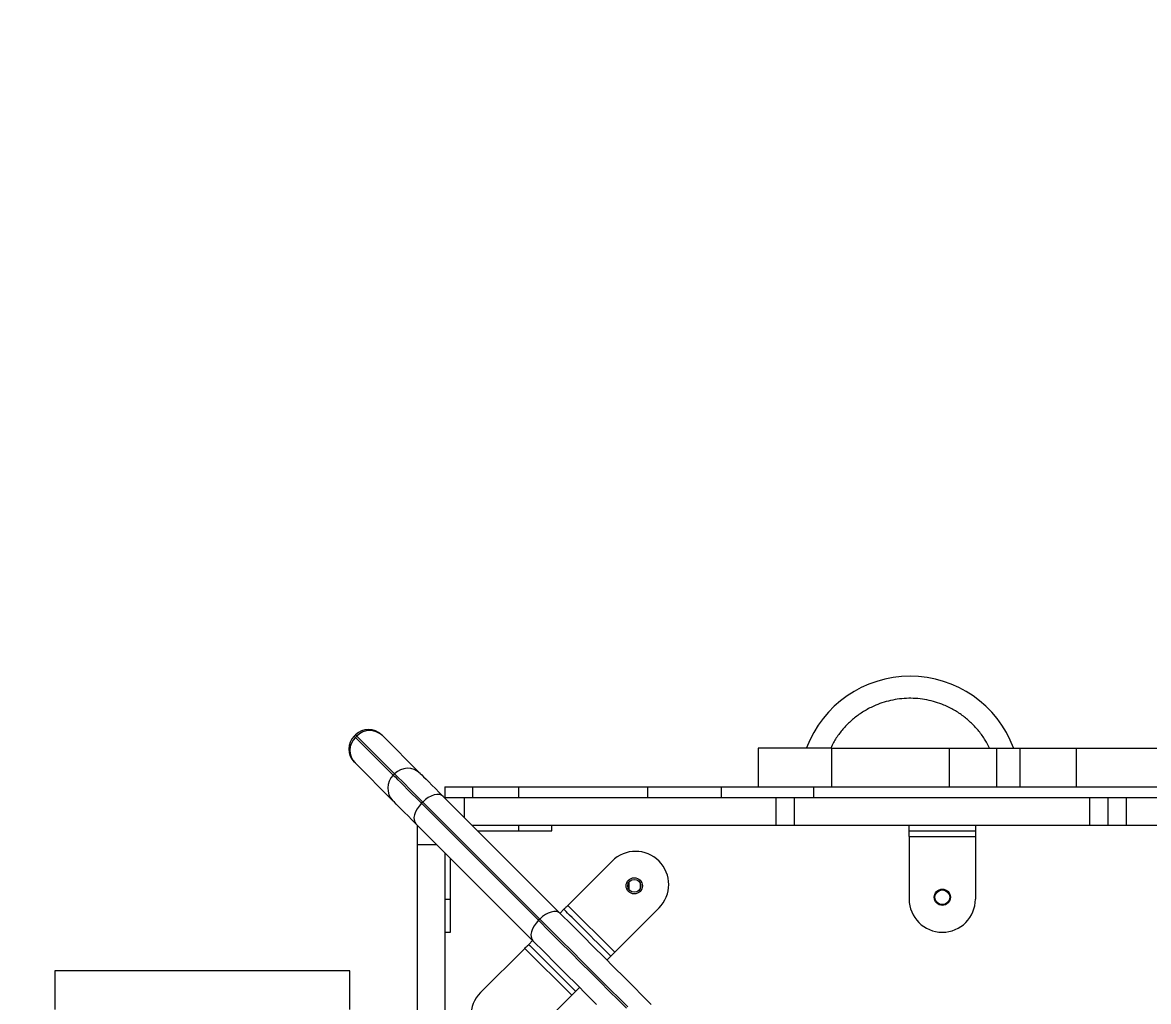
# Model space of a CAD drawing. Header units: millimetres. Extents: x -6332 to 8932, y -6739 to 7096.
# Drawn here: x -2526 to -1914, y 3704 to 4236 of the extents above; entities that cross this region are included whole.
import ezdxf

# ---------------------------------------------------------------- set-up
doc = ezdxf.new("R2010")
doc.units = ezdxf.units.MM
for name, color, linetype in [('DIKOM_ОБЪЕКТ', 7, 'Continuous'), ('DIKOM_РАЗМЕР_ЗОНА', 7, 'Continuous'), ('DIKOM_РАЗМЕР_ОБЪЕКТА', 7, 'Continuous')]:
    doc.layers.add(name, color=color, linetype=linetype)
doc.styles.add('style1', font='arial.ttf', dxfattribs={"width": 0.8})
doc.dimstyles.new('1-50', dxfattribs={"dimtxt": 300, "dimasz": 200, "dimexe": 100, "dimexo": 0, "dimgap": 100, "dimtad": 1, "dimtxsty": 'style1', "dimcen": 200, "dimclrd": 7, "dimclre": 7, "dimclrt": 7, "dimadec": 1, "dimazin": 2, "dimtfac": 1, "dimtmove": 0, "dimatfit": 2, "dimfxl": 0, "dimlwd": 25, "dimlwe": 18, "dimarcsym": 0})

# ---------------------------------------------------------------- blocks, each defined once
blk = doc.blocks.new('*D9')
at = {"layer": 'Defpoints', "color": 0, "transparency": 16777216}
for p in [(777.17, 5593.97), (-4228.73, -3389.78), (7301.72, -3389.78)]:
    blk.add_point(p, dxfattribs=at)
at = {"layer": 'DIKOM_РАЗМЕР_ОБЪЕКТА', "color": 7, "lineweight": 18, "transparency": 16777216}
for p, q in [((777.17, 5593.97), (7401.72, 5593.97)), ((-4228.73, -3389.78), (7401.72, -3389.78))]:
    blk.add_line(p, q, dxfattribs=at)
at = {"layer": 'DIKOM_РАЗМЕР_ОБЪЕКТА', "color": 7, "lineweight": 25, "transparency": 16777216}
blk.add_line((7301.72, 5393.97), (7301.72, -3189.78), dxfattribs=at)
at = {"layer": 'DIKOM_РАЗМЕР_ОБЪЕКТА', "color": 7, "transparency": 16777216}
for points in [[(7268.39, 5393.97), (7335.06, 5393.97), (7301.72, 5593.97)], [(7268.39, -3189.78), (7335.06, -3189.78), (7301.72, -3389.78)]]:
    blk.add_solid(points, dxfattribs=at)
at = {"layer": 'DIKOM_РАЗМЕР_ОБЪЕКТА', "color": 7, "transparency": 16777216, "insert": (7048.55, 1153.71), "char_height": 300, "attachment_point": 5, "rotation": 90, "style": 'style1'}
blk.add_mtext('9000', dxfattribs=at)
blk = doc.blocks.new('*D11')
at = {"layer": 'Defpoints', "color": 0, "transparency": 16777216}
for p in [(1114.35, 7096.35), (-4349.59, -4627.34), (8831.76, -4627.34)]:
    blk.add_point(p, dxfattribs=at)
at = {"layer": 'DIKOM_РАЗМЕР_ЗОНА', "color": 7, "lineweight": 18, "transparency": 16777216}
for p, q in [((1114.35, 7096.35), (8931.76, 7096.35)), ((-4349.59, -4627.34), (8931.76, -4627.34))]:
    blk.add_line(p, q, dxfattribs=at)
at = {"layer": 'DIKOM_РАЗМЕР_ЗОНА', "color": 7, "lineweight": 25, "transparency": 16777216}
blk.add_line((8831.76, 6896.35), (8831.76, -4427.34), dxfattribs=at)
at = {"layer": 'DIKOM_РАЗМЕР_ЗОНА', "color": 7, "transparency": 16777216}
for points in [[(8798.42, 6896.35), (8865.09, 6896.35), (8831.76, 7096.35)], [(8798.42, -4427.34), (8865.09, -4427.34), (8831.76, -4627.34)]]:
    blk.add_solid(points, dxfattribs=at)
at = {"layer": 'DIKOM_РАЗМЕР_ЗОНА', "color": 7, "transparency": 16777216, "insert": (8578.59, 1308.2), "char_height": 300, "attachment_point": 5, "rotation": 90, "style": 'style1'}
blk.add_mtext('11750', dxfattribs=at)

msp = doc.modelspace()

# ---------------------------------------------------------------- linework, layer by layer
at = {"layer": 'DIKOM_ОБЪЕКТ', "color": 7, "linetype": 'Continuous', "lineweight": 15}
for p, q in [((-2344.84, 3849.304), (-2345.548, 3848.597)), ((-2344.142, 3848.606), (-2344.849, 3847.899)), ((-2344.849, 3847.899), (-2324.334, 3827.384)), ((-2323.627, 3828.091), (-2344.142, 3848.606)), ((-2330.698, 3849.304), (-2330.602, 3849.208)), ((-2330.602, 3849.208), (-2330.233, 3848.838)), ((-2330.233, 3848.838), (-2309.718, 3828.324)), ((-2126.33, 3842.087), (-2126.33, 3821.087)), ((-2086.33, 3842.087), (-2126.33, 3842.087)), ((-2086.33, 3821.087), (-2086.33, 3842.087)), ((-2086.33, 3842.087), (-2022.603, 3842.087)), ((-2022.603, 3842.087), (-2022.603, 3821.087)), ((-2022.603, 3842.087), (-1996.834, 3842.087)), ((-1996.834, 3842.087), (-1996.834, 3821.087)), ((-1996.834, 3842.087), (-1984.316, 3842.087)), ((-1984.316, 3842.087), (-1984.316, 3821.087)), ((-1984.316, 3842.087), (-1953.591, 3842.087)), ((-1953.591, 3842.087), (-1953.591, 3821.087)), ((-1953.591, 3842.087), (-1856.938, 3842.087)), ((-2345.451, 3834.359), (-2345.548, 3834.455)), ((-2345.082, 3833.989), (-2345.451, 3834.359)), ((-2324.567, 3813.475), (-2345.082, 3833.989)), ((-2126.33, 3833.087), (-2126.33, 3821.087)), ((-2323.627, 3828.091), (-2324.334, 3827.384)), ((-2324.334, 3827.384), (-2323.321, 3826.371)), ((-2322.614, 3827.078), (-2323.627, 3828.091)), ((-2323.321, 3826.371), (-2322.026, 3825.076)), ((-2321.319, 3825.783), (-2322.614, 3827.078)), ((-2319.752, 3824.215), (-2321.319, 3825.783)), ((-2309.718, 3828.324), (-2308.889, 3827.495)), ((-2308.889, 3827.495), (-2307.829, 3826.435)), ((-2307.829, 3826.435), (-2306.547, 3825.153)), ((-2322.026, 3825.076), (-2320.459, 3823.508)), ((-2320.459, 3823.508), (-2318.631, 3821.681)), ((-2317.924, 3822.388), (-2319.752, 3824.215)), ((-2318.631, 3821.681), (-2316.558, 3819.608)), ((-2315.851, 3820.314), (-2317.924, 3822.388)), ((-2316.558, 3819.608), (-2314.255, 3817.304)), ((-2313.548, 3818.011), (-2315.851, 3820.314)), ((-2306.547, 3825.153), (-2305.052, 3823.658)), ((-2305.052, 3823.658), (-2303.355, 3821.961)), ((-2303.355, 3821.961), (-2301.471, 3820.077)), ((-2301.471, 3820.077), (-2299.413, 3818.018)), ((-2296.33, 3821.087), (-2296.33, 3815.087)), ((-2296.33, 3821.087), (-2281.33, 3821.087)), ((-2281.33, 3821.087), (-2281.33, 3815.087)), ((-2281.33, 3821.087), (-2256.33, 3821.087)), ((-2256.33, 3821.087), (-2186.33, 3821.087)), ((-2256.33, 3821.087), (-2256.33, 3815.087)), ((-2186.33, 3821.087), (-2146.33, 3821.087)), ((-2186.33, 3821.087), (-2186.33, 3815.087)), ((-2146.33, 3821.087), (-2146.33, 3815.087)), ((-2146.33, 3821.087), (-2096.33, 3821.087)), ((-2096.33, 3821.087), (-2096.33, 3815.087)), ((-2096.33, 3821.087), (-1596.33, 3821.087)), ((-2323.738, 3812.645), (-2324.567, 3813.475)), ((-2314.255, 3817.304), (-2311.739, 3814.789)), ((-2311.032, 3815.496), (-2313.548, 3818.011)), ((-2311.739, 3814.789), (-2309.031, 3812.08)), ((-2308.324, 3812.788), (-2311.032, 3815.496)), ((-2306.866, 3814.089), (-2308.324, 3812.788)), ((-2305.309, 3815.185), (-2306.866, 3814.089)), ((-2303.712, 3816.032), (-2305.309, 3815.185)), ((-2302.136, 3816.599), (-2303.712, 3816.032)), ((-2300.642, 3816.865), (-2302.136, 3816.599)), ((-2299.287, 3816.816), (-2300.642, 3816.865)), ((-2299.413, 3818.018), (-2297.197, 3815.803)), ((-2298.124, 3816.458), (-2299.287, 3816.816)), ((-2297.197, 3815.803), (-2298.124, 3816.458)), ((-2297.197, 3815.803), (-2233.673, 3752.279)), ((-2296.33, 3814.936), (-2296.33, 3815.087)), ((-2285.742, 3815.087), (-2296.33, 3815.087)), ((-2116.58, 3815.087), (-2285.742, 3815.087)), ((-2285.742, 3804.348), (-2285.742, 3815.087)), ((-2116.58, 3800.087), (-2116.58, 3815.087)), ((-2106.593, 3815.087), (-2116.58, 3815.087)), ((-2106.593, 3800.087), (-2106.593, 3815.087)), ((-1946.33, 3815.087), (-2106.593, 3815.087)), ((-1946.33, 3800.087), (-1946.33, 3815.087)), ((-1936.33, 3815.087), (-1946.33, 3815.087)), ((-1936.33, 3800.087), (-1936.33, 3815.087)), ((-1926.33, 3815.087), (-1936.33, 3815.087)), ((-1926.33, 3800.087), (-1926.33, 3815.087)), ((-1766.33, 3815.087), (-1926.33, 3815.087)), ((-2322.679, 3811.586), (-2323.738, 3812.645)), ((-2321.396, 3810.304), (-2322.679, 3811.586)), ((-2319.901, 3808.808), (-2321.396, 3810.304)), ((-2318.205, 3807.112), (-2319.901, 3808.808)), ((-2312.276, 3807.468), (-2312.843, 3805.893)), ((-2311.428, 3809.066), (-2312.276, 3807.468)), ((-2310.332, 3810.623), (-2311.428, 3809.066)), ((-2309.031, 3812.08), (-2310.332, 3810.623)), ((-2308.324, 3812.788), (-2309.031, 3812.08)), ((-2309.031, 3812.08), (-2245.507, 3748.556)), ((-2244.8, 3749.263), (-2308.324, 3812.788)), ((-2316.32, 3805.228), (-2318.205, 3807.112)), ((-2314.262, 3803.169), (-2316.32, 3805.228)), ((-2312.046, 3800.953), (-2314.262, 3803.169)), ((-2312.843, 3805.893), (-2313.108, 3804.399)), ((-2313.108, 3804.399), (-2313.06, 3803.044)), ((-2313.06, 3803.044), (-2312.701, 3801.88)), ((-2312.701, 3801.88), (-2312.046, 3800.953)), ((-2248.522, 3737.429), (-2312.046, 3800.953)), ((-2311.179, 3800.087), (-2311.33, 3800.087)), ((-2311.33, 3800.087), (-2311.33, 3789.498)), ((-2116.58, 3800.087), (-2281.33, 3800.087)), ((-2278.481, 3797.087), (-2256.33, 3797.087)), ((-2256.33, 3800.087), (-2256.33, 3797.087)), ((-2256.33, 3797.087), (-2238.33, 3797.087)), ((-2238.33, 3797.087), (-2238.33, 3800.087)), ((-2106.593, 3800.087), (-2116.58, 3800.087)), ((-1946.33, 3800.087), (-2106.593, 3800.087)), ((-2044.33, 3797.087), (-2044.33, 3800.087)), ((-2044.33, 3797.087), (-2008.33, 3797.087)), ((-2044.33, 3794.087), (-2044.33, 3797.087)), ((-2008.33, 3800.087), (-2008.33, 3797.087)), ((-2008.33, 3797.087), (-2008.33, 3794.087)), ((-1936.33, 3800.087), (-1946.33, 3800.087)), ((-1926.33, 3800.087), (-1936.33, 3800.087)), ((-1766.33, 3800.087), (-1926.33, 3800.087)), ((-2311.33, 3789.498), (-2311.33, 3620.336)), ((-2300.591, 3789.498), (-2311.33, 3789.498)), ((-2044.33, 3794.087), (-2008.33, 3794.087)), ((-2044.33, 3794.087), (-2044.33, 3760.087)), ((-2008.33, 3794.087), (-2008.33, 3760.087)), ((-2296.33, 3785.237), (-2296.33, 3620.336)), ((-2293.33, 3760.087), (-2293.33, 3782.238)), ((-2229.582, 3756.673), (-2205.54, 3780.715)), ((-2196.33, 3765.194), (-2196.33, 3769.366)), ((-2190.33, 3768.721), (-2190.33, 3765.839)), ((-2296.33, 3760.087), (-2293.33, 3760.087)), ((-2293.33, 3742.087), (-2293.33, 3760.087)), ((-2240.188, 3752.508), (-2241.785, 3751.661)), ((-2238.612, 3753.076), (-2240.188, 3752.508)), ((-2237.118, 3753.34), (-2238.612, 3753.076)), ((-2235.763, 3753.293), (-2237.118, 3753.34)), ((-2234.6, 3752.934), (-2235.763, 3753.293)), ((-2233.673, 3752.279), (-2234.6, 3752.934)), ((-2233.825, 3752.43), (-2231.703, 3754.552)), ((-2233.673, 3752.279), (-2227.483, 3746.089)), ((-2231.703, 3754.552), (-2231.663, 3754.592)), ((-2231.574, 3754.422), (-2231.703, 3754.552)), ((-2231.663, 3754.592), (-2231.542, 3754.714)), ((-2231.188, 3754.036), (-2231.574, 3754.422)), ((-2231.542, 3754.714), (-2231.346, 3754.91)), ((-2231.346, 3754.91), (-2231.082, 3755.173)), ((-2230.553, 3753.402), (-2231.188, 3754.036)), ((-2231.082, 3755.173), (-2230.761, 3755.495)), ((-2230.761, 3755.495), (-2230.394, 3755.861)), ((-2229.683, 3752.532), (-2230.553, 3753.402)), ((-2230.394, 3755.861), (-2229.996, 3756.259)), ((-2229.996, 3756.259), (-2229.582, 3756.673)), ((-2228.594, 3751.443), (-2229.683, 3752.532)), ((-2204.126, 3731.217), (-2229.582, 3756.673)), ((-2204.126, 3731.217), (-2180.085, 3755.259)), ((-2246.808, 3747.099), (-2247.904, 3745.542)), ((-2245.507, 3748.556), (-2246.808, 3747.099)), ((-2244.8, 3749.263), (-2245.507, 3748.556)), ((-2245.507, 3748.556), (-2239.516, 3742.566)), ((-2243.342, 3750.565), (-2244.8, 3749.263)), ((-2238.809, 3743.273), (-2244.8, 3749.263)), ((-2241.785, 3751.661), (-2243.342, 3750.565)), ((-2227.31, 3750.159), (-2228.594, 3751.443)), ((-2225.857, 3748.705), (-2227.31, 3750.159)), ((-2224.263, 3747.111), (-2225.857, 3748.705)), ((-2222.561, 3745.41), (-2224.263, 3747.111)), ((-2296.33, 3742.087), (-2293.33, 3742.087)), ((-2249.319, 3742.368), (-2249.584, 3740.874)), ((-2249.584, 3740.874), (-2249.536, 3739.52)), ((-2248.752, 3743.944), (-2249.319, 3742.368)), ((-2247.904, 3745.542), (-2248.752, 3743.944)), ((-2239.516, 3742.566), (-2233.682, 3736.731)), ((-2232.975, 3737.438), (-2238.809, 3743.273)), ((-2227.483, 3746.089), (-2221.453, 3740.059)), ((-2220.787, 3743.635), (-2222.561, 3745.41)), ((-2221.453, 3740.059), (-2215.592, 3734.198)), ((-2218.975, 3741.824), (-2220.787, 3743.635)), ((-2217.164, 3740.013), (-2218.975, 3741.824)), ((-2252.503, 3733.752), (-2252.105, 3734.15)), ((-2252.105, 3734.15), (-2251.738, 3734.517)), ((-2251.738, 3734.517), (-2251.417, 3734.839)), ((-2251.417, 3734.839), (-2251.153, 3735.103)), ((-2251.153, 3735.103), (-2250.957, 3735.299)), ((-2250.957, 3735.299), (-2250.836, 3735.419)), ((-2250.836, 3735.419), (-2250.795, 3735.46)), ((-2250.795, 3735.46), (-2248.674, 3737.581)), ((-2250.795, 3735.46), (-2250.666, 3735.331)), ((-2250.666, 3735.331), (-2250.28, 3734.944)), ((-2250.28, 3734.944), (-2249.645, 3734.31)), ((-2249.645, 3734.31), (-2248.775, 3733.439)), ((-2249.536, 3739.52), (-2249.177, 3738.357)), ((-2249.177, 3738.357), (-2248.522, 3737.429)), ((-2242.332, 3731.239), (-2248.522, 3737.429)), ((-2233.682, 3736.731), (-2228.009, 3731.059)), ((-2227.302, 3731.766), (-2232.975, 3737.438)), ((-2215.39, 3738.238), (-2217.164, 3740.013)), ((-2215.592, 3734.198), (-2209.906, 3728.512)), ((-2213.688, 3736.537), (-2215.39, 3738.238)), ((-2212.094, 3734.943), (-2213.688, 3736.537)), ((-2210.64, 3733.489), (-2212.094, 3734.943)), ((-2252.917, 3733.339), (-2276.958, 3709.297)), ((-2252.917, 3733.339), (-2252.503, 3733.752)), ((-2252.917, 3733.339), (-2227.461, 3707.883)), ((-2248.775, 3733.439), (-2247.686, 3732.351)), ((-2247.686, 3732.351), (-2246.402, 3731.067)), ((-2246.402, 3731.067), (-2244.949, 3729.613)), ((-2244.949, 3729.613), (-2243.355, 3728.019)), ((-2243.355, 3728.019), (-2241.653, 3726.318)), ((-2236.303, 3725.21), (-2242.332, 3731.239)), ((-2228.009, 3731.059), (-2222.507, 3725.556)), ((-2221.8, 3726.264), (-2227.302, 3731.766)), ((-2209.356, 3732.205), (-2210.64, 3733.489)), ((-2209.906, 3728.512), (-2204.403, 3723.008)), ((-2208.268, 3731.116), (-2209.356, 3732.205)), ((-2206.248, 3729.096), (-2208.369, 3726.975)), ((-2207.398, 3730.246), (-2208.268, 3731.116)), ((-2206.763, 3729.611), (-2207.398, 3730.246)), ((-2206.377, 3729.226), (-2206.763, 3729.611)), ((-2206.248, 3729.096), (-2206.377, 3729.226)), ((-2206.207, 3729.137), (-2206.248, 3729.096)), ((-2206.086, 3729.258), (-2206.207, 3729.137)), ((-2205.89, 3729.454), (-2206.086, 3729.258)), ((-2205.626, 3729.717), (-2205.89, 3729.454)), ((-2205.305, 3730.039), (-2205.626, 3729.717)), ((-2204.938, 3730.405), (-2205.305, 3730.039)), ((-2204.54, 3730.804), (-2204.938, 3730.405)), ((-2204.126, 3731.217), (-2204.54, 3730.804)), ((-2241.653, 3726.318), (-2239.879, 3724.544)), ((-2239.879, 3724.544), (-2238.067, 3722.732)), ((-2238.067, 3722.732), (-2236.256, 3720.921)), ((-2230.442, 3719.349), (-2236.303, 3725.21)), ((-2222.507, 3725.556), (-2217.181, 3720.23)), ((-2216.474, 3720.937), (-2221.8, 3726.264)), ((-2204.403, 3723.008), (-2199.087, 3717.693)), ((-2507.938, 3721.087), (-2507.938, 3700.087)), ((-2347.938, 3721.087), (-2507.938, 3721.087)), ((-2347.938, 3700.087), (-2347.938, 3721.087)), ((-2236.256, 3720.921), (-2234.481, 3719.146)), ((-2234.481, 3719.146), (-2232.78, 3717.444)), ((-2232.78, 3717.444), (-2231.186, 3715.851)), ((-2231.186, 3715.851), (-2229.732, 3714.397)), ((-2224.756, 3713.663), (-2230.442, 3719.349)), ((-2217.181, 3720.23), (-2212.037, 3715.086)), ((-2211.33, 3715.794), (-2216.474, 3720.937)), ((-2206.375, 3710.839), (-2211.33, 3715.794)), ((-2199.087, 3717.693), (-2193.968, 3712.574)), ((-2229.732, 3714.397), (-2228.448, 3713.113)), ((-2228.448, 3713.113), (-2227.36, 3712.025)), ((-2227.36, 3712.025), (-2226.49, 3711.154)), ((-2226.49, 3711.154), (-2225.855, 3710.52)), ((-2225.697, 3709.647), (-2225.961, 3709.383)), ((-2225.855, 3710.52), (-2225.469, 3710.134)), ((-2225.501, 3709.843), (-2225.697, 3709.647)), ((-2225.38, 3709.963), (-2225.501, 3709.843)), ((-2225.469, 3710.134), (-2225.339, 3710.004)), ((-2225.339, 3710.004), (-2225.38, 3709.963)), ((-2223.218, 3712.125), (-2225.339, 3710.004)), ((-2219.252, 3708.159), (-2224.756, 3713.663)), ((-2212.037, 3715.086), (-2207.083, 3710.132)), ((-2207.083, 3710.132), (-2202.323, 3705.373)), ((-2201.616, 3706.08), (-2206.375, 3710.839)), ((-2193.968, 3712.574), (-2189.05, 3707.655)), ((-2227.461, 3707.883), (-2251.502, 3683.841)), ((-2227.047, 3708.297), (-2227.461, 3707.883)), ((-2226.649, 3708.694), (-2227.047, 3708.297)), ((-2226.282, 3709.061), (-2226.649, 3708.694)), ((-2225.961, 3709.383), (-2226.282, 3709.061)), ((-2213.937, 3702.844), (-2219.252, 3708.159)), ((-2202.323, 3705.373), (-2197.764, 3700.814)), ((-2197.057, 3701.521), (-2201.616, 3706.08)), ((-2189.05, 3707.655), (-2184.339, 3702.945))]:
    msp.add_line(p, q, dxfattribs=at)
for centre, radius in [((-2193.52, 3767.28), 4.4), ((-2193.52, 3767.28), 3.5), ((-2026.33, 3761.087), 4.4), ((-2026.33, 3761.087), 4)]:
    msp.add_circle(centre, radius, dxfattribs=at)
for centre, radius, start, end in [((-2043.83, 3821.087), 60, 20.548745, 159.453546), ((-2337.769, 3842.233), 10, 45, 135), ((-2337.071, 3841.764), 9.839, 45.971318, 135.945565), ((-2338.476, 3841.526), 10, 135, 225), ((-2338.007, 3840.827), 9.84, 134.05705, 224.025086), ((-2098.406, 4094.998), 348.988, 224.914021, 225.076201), ((-2072.173, 4121.227), 385.084, 224.921622, 225.0686), ((-2317.492, 3820.313), 9.84, 134.057605, 224.024531), ((-2316.556, 3821.249), 9.84, 45.976231, 135.940659), ((-2192.812, 3767.987), 18, 315, 135), ((-2026.33, 3760.087), 18, 180, 0), ((-2264.23, 3696.569), 18, 135, 315)]:
    msp.add_arc(centre, radius, start, end, dxfattribs=at)
for points, knots in [([(-2010.423, 3855.553), (-2011.872, 3856.862), (-2014.814, 3859.519), (-2019.882, 3862.827), (-2024.997, 3865.355), (-2029.998, 3867.137), (-2034.746, 3868.304), (-2039.624, 3868.989), (-2044.58, 3869.166), (-2049.528, 3868.834), (-2054.382, 3867.997), (-2059.092, 3866.683), (-2064.033, 3864.745), (-2069.076, 3862.066), (-2074.005, 3858.572), (-2078.387, 3854.58), (-2082.218, 3850.07), (-2085.102, 3845.889), (-2086.418, 3843.077), (-2086.882, 3842.087)], [0, 0, 0, 0, 0.0646288, 0.1312627, 0.1997706, 0.2533254, 0.3068843, 0.3615769, 0.416275, 0.4709688, 0.5256665, 0.5792194, 0.6327786, 0.701283, 0.7679175, 0.8325492, 0.8971798, 0.963813, 1, 1, 1, 1]), ([(-2000.746, 3842.087), (-2001.463, 3843.513), (-2003.083, 3846.737), (-2006.333, 3851.281), (-2009.073, 3854.144), (-2010.423, 3855.553)], [0, 0, 0, 0, 0.2870628, 0.6489543, 1, 1, 1, 1])]:
    msp.add_open_spline(points, degree=3, knots=knots, dxfattribs=at)

# ---------------------------------------------------------------- dimensions: what is measured, and where the dimension line sits
at = {"layer": 'DIKOM_РАЗМЕР_ЗОНА'}
dim = msp.add_linear_dim(base=(8831.757, -4627.344), p1=(1114.346, 7096.351), p2=(-4349.589, -4627.344), angle=90, text='11750', dimstyle='1-50', dxfattribs=at)
dim.commit()
dim.dimension.update_dxf_attribs({"geometry": '*D11', "text_midpoint": (8831.757, 1308.196), "dimtype": 160})
at = {"layer": 'DIKOM_РАЗМЕР_ОБЪЕКТА'}
dim = msp.add_linear_dim(base=(7301.722, -3389.779), p1=(777.17, 5593.968), p2=(-4228.728, -3389.779), angle=90, text='9000', dimstyle='1-50', dxfattribs=at)
dim.commit()
dim.dimension.update_dxf_attribs({"geometry": '*D9', "text_midpoint": (7301.722, 1153.714), "dimtype": 160})

doc.saveas('drawing.dxf')
